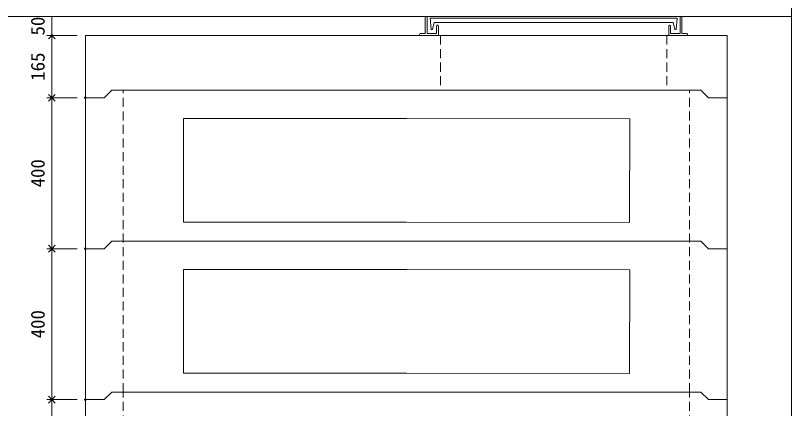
# Model space of a CAD drawing. Units: millimetres, scale not verified. Extents: x -6420 to 6420, y -3029 to 3030.
# Drawn here: x 4365 to 6420, y -659 to 383 of the extents above; entities that cross this region are included whole.
import ezdxf
from ezdxf.enums import TextEntityAlignment as Align

# ---------------------------------------------------------------- set-up
doc = ezdxf.new("R2010")
doc.units = ezdxf.units.MM
doc.header["$LTSCALE"] = 20
doc.header["$PDMODE"] = 32
doc.header["$PDSIZE"] = 4
doc.linetypes.add('DASHED1', pattern=[1.8, 1.2, -0.6])
doc.linetypes.add('USER2', pattern=[50.8, 31.75, -6.35, 6.35, -6.35])
doc.layers.add('0-1_Defpoints', color=7, linetype='Continuous')
for name, color, linetype, lineweight in [('0-2_waku', 7, 'Continuous', 18), ('0-3_gaikei', 7, 'Continuous', 18), ('0-4_kakure', 7, 'DASHED1', 5), ('0-5_sunpou', 7, 'Continuous', 5), ('0-A_futa', 3, 'Continuous', 18), ('0-B_GL', 4, 'Continuous', 18), ('1-2_uchigawa2', 6, 'USER2', 18)]:
    doc.layers.add(name, color=color, linetype=linetype, lineweight=lineweight)
doc.styles.add('ＭＳ ゴシック', font='')
doc.styles.get('ＭＳ ゴシック').set_extended_font_data('MS Gothic')

# ---------------------------------------------------------------- blocks, each defined once
blk = doc.blocks.new('_Open90')
at = {"layer": '0-5_sunpou'}
blk.add_line((0, 0), (-1, 0), dxfattribs=at)
blk.add_lwpolyline([(-0.5, 0.5), (0, 0), (-0.5, -0.5)], dxfattribs=at)
blk = doc.blocks.new('D57')
at = {"layer": '0-1_Defpoints'}
for p in [(7133.24, 2761.83), (7044.21, 2361.83), (7133.24, 2361.83)]:
    blk.add_point(p, dxfattribs=at)
at = {"layer": '0-5_sunpou'}
for p, q in [((7111.24, 2761.83), (7031.21, 2761.83)), ((7044.21, 2743.83), (7044.21, 2379.83)), ((7111.24, 2361.83), (7031.21, 2361.83))]:
    blk.add_line(p, q, dxfattribs=at)
at = {"layer": '0-5_sunpou', "xscale": 18, "yscale": 18}
for p, rotation in [((7044.21, 2761.83), 90), ((7044.21, 2361.83), 270)]:
    blk.add_blockref('_Open90', p, dxfattribs=dict(at, rotation=rotation))
at = {"layer": '0-5_sunpou', "style": 'ＭＳ ゴシック'}
blk.add_text('400', height=36.66, rotation=90, dxfattribs=at).set_placement((7036.21, 2524.33), align=Align.BOTTOM_LEFT)
blk = doc.blocks.new('D58')
at = {"layer": '0-1_Defpoints'}
for p in [(7133.24, 2361.83), (7044.21, 1961.83), (7133.24, 1961.83)]:
    blk.add_point(p, dxfattribs=at)
at = {"layer": '0-5_sunpou'}
for p, q in [((7111.24, 2361.83), (7031.21, 2361.83)), ((7044.21, 2343.83), (7044.21, 1979.83)), ((7111.24, 1961.83), (7031.21, 1961.83))]:
    blk.add_line(p, q, dxfattribs=at)
at = {"layer": '0-5_sunpou', "xscale": 18, "yscale": 18}
for p, rotation in [((7044.21, 2361.83), 90), ((7044.21, 1961.83), 270)]:
    blk.add_blockref('_Open90', p, dxfattribs=dict(at, rotation=rotation))
at = {"layer": '0-5_sunpou', "style": 'ＭＳ ゴシック'}
blk.add_text('400', height=36.66, rotation=90, dxfattribs=at).set_placement((7036.21, 2124.33), align=Align.BOTTOM_LEFT)
blk = doc.blocks.new('D50')
at = {"layer": '0-1_Defpoints'}
for p in [(7133.24, 1961.83), (7044.21, 1161.83), (7133.24, 1161.83)]:
    blk.add_point(p, dxfattribs=at)
at = {"layer": '0-5_sunpou'}
for p, q in [((7111.24, 1961.83), (7031.21, 1961.83)), ((7044.21, 1943.83), (7044.21, 1179.83)), ((7111.24, 1161.83), (7031.21, 1161.83))]:
    blk.add_line(p, q, dxfattribs=at)
at = {"layer": '0-5_sunpou', "xscale": 18, "yscale": 18}
for p, rotation in [((7044.21, 1961.83), 90), ((7044.21, 1161.83), 270)]:
    blk.add_blockref('_Open90', p, dxfattribs=dict(at, rotation=rotation))
at = {"layer": '0-5_sunpou', "style": 'ＭＳ ゴシック'}
blk.add_text('800', height=36.66, rotation=90, dxfattribs=at).set_placement((7036.21, 1524.33), align=Align.BOTTOM_LEFT)
blk = doc.blocks.new('_Open90_48')
at = {"layer": '0-5_sunpou'}
blk.add_line((0, 0), (-1, 0), dxfattribs=at)
blk.add_lwpolyline([(-0.5, 0.5), (0, 0), (-0.5, -0.5)], dxfattribs=at)
blk = doc.blocks.new('16 5')
at = {"layer": '0-5_sunpou'}
for p, q in [((75.03, 82.5), (-5, 82.5)), ((8, 64.5), (8, -64.5)), ((53.03, -82.5), (-5, -82.5))]:
    blk.add_line(p, q, dxfattribs=at)
at = {"layer": '0-5_sunpou', "xscale": 18, "yscale": 18}
for p, rotation in [((8, 82.5), 90), ((8, -82.5), 270)]:
    blk.add_blockref('_Open90_48', p, dxfattribs=dict(at, rotation=rotation))
at = {"layer": '0-5_sunpou', "style": 'ＭＳ ゴシック'}
blk.add_text('165', height=36.66, rotation=90, dxfattribs=at).set_placement((0, -37.5), align=Align.BOTTOM_LEFT)
blk = doc.blocks.new('5 0')
at = {"layer": '0-5_sunpou'}
for p, q in [((2.73, 37.5), (2.73, -12.5)), ((9.9, -12.5), (-10.27, -12.5))]:
    blk.add_line(p, q, dxfattribs=at)
blk.add_point((2.73, -12.5), dxfattribs=at)
at = {"layer": '0-5_sunpou', "style": 'ＭＳ ゴシック'}
blk.add_text('50', height=36.66, rotation=90, dxfattribs=at).set_placement((-5.27, -12.5), align=Align.BOTTOM_LEFT)

msp = doc.modelspace()

# ---------------------------------------------------------------- linework, layer by layer
at = {"layer": '0-2_waku'}
for p in [(6420, 3029.6), (6420, 3029.6), (6420, 2673.35)]:
    msp.add_line(p, (6420, -2670.4), dxfattribs=at)
msp.add_lwpolyline([(-1740, 3029.6), (6420, 3029.6), (6420, -2670.4)], dxfattribs=at)
at = {"layer": '0-3_gaikei'}
for p, q in [((4550, 314.6), (4550, 329.6)), ((4550, 329.6), (6250, 329.6)), ((4550, 329.6), (6250, 329.6)), ((4550, 329.6), (6250, 329.6)), ((4550, 329.6), (6250, 329.6)), ((4550, 314.6), (4550, 329.6)), ((4550, 329.6), (6250, 329.6)), ((4550, 329.6), (6250, 329.6)), ((4550, 329.6), (6250, 329.6)), ((4550, 329.6), (6250, 329.6)), ((4550, 314.6), (4550, 329.6)), ((4550, 329.6), (6250, 329.6)), ((4550, 329.6), (6250, 329.6)), ((4550, 329.6), (6250, 329.6)), ((5355, 329.6), (6225, 329.6)), ((6250, -635.4), (6250, 329.6)), ((4550, 314.6), (4550, -635.4)), ((4550, 164.6), (4600, 164.6)), ((4550, 164.6), (4600, 164.6)), ((4550, 164.6), (4600, 164.6)), ((4550, 164.6), (4600, 164.6)), ((4550, 164.6), (4600, 164.6)), ((4550, 164.6), (4600, 164.6)), ((4550, 164.6), (4600, 164.6)), ((4550, 164.6), (4600, 164.6)), ((4550, 164.6), (4600, 164.6)), ((4550, 164.6), (4600, 164.6)), ((4550, 164.6), (4600, 164.6)), ((4550, 164.6), (4600, 164.6)), ((4550, 164.6), (4600, 164.6)), ((4550, 164.6), (4600, 164.6)), ((4620, 184.6), (4600, 164.6)), ((4620, 184.6), (4600, 164.6)), ((4620, 184.6), (4600, 164.6)), ((4620, 184.6), (4600, 164.6)), ((4620, 184.6), (4600, 164.6)), ((4620, 184.6), (4600, 164.6)), ((4620, 184.6), (4600, 164.6)), ((4620, 184.6), (4600, 164.6)), ((4620, 184.6), (4600, 164.6)), ((4620, 184.6), (4600, 164.6)), ((4620, 184.6), (4600, 164.6)), ((4620, 184.6), (4600, 164.6)), ((4620, 184.6), (4600, 164.6)), ((4620, 184.6), (4600, 164.6)), ((4620, 184.6), (6180, 184.6)), ((4620, 184.6), (6180, 184.6)), ((4620, 184.6), (6180, 184.6)), ((4620, 184.6), (6180, 184.6)), ((4620, 184.6), (6180, 184.6)), ((4620, 184.6), (6180, 184.6)), ((4620, 184.6), (6180, 184.6)), ((4620, 184.6), (6180, 184.6)), ((4620, 184.6), (6180, 184.6)), ((4620, 184.6), (6180, 184.6)), ((4620, 184.6), (6180, 184.6)), ((4620, 184.6), (6180, 184.6)), ((4620, 184.6), (6180, 184.6)), ((4620, 184.6), (6180, 184.6)), ((6180, 184.6), (6200, 164.6)), ((6180, 184.6), (6200, 164.6)), ((6180, 184.6), (6200, 164.6)), ((6180, 184.6), (6200, 164.6)), ((6180, 184.6), (6200, 164.6)), ((6180, 184.6), (6200, 164.6)), ((6180, 184.6), (6200, 164.6)), ((6180, 184.6), (6200, 164.6)), ((6180, 184.6), (6200, 164.6)), ((6180, 184.6), (6200, 164.6)), ((6180, 184.6), (6200, 164.6)), ((6180, 184.6), (6200, 164.6)), ((6180, 184.6), (6200, 164.6)), ((6180, 184.6), (6200, 164.6)), ((6200, 164.6), (6250, 164.6)), ((6200, 164.6), (6250, 164.6)), ((6200, 164.6), (6250, 164.6)), ((6200, 164.6), (6250, 164.6)), ((6200, 164.6), (6250, 164.6)), ((6200, 164.6), (6250, 164.6)), ((6200, 164.6), (6250, 164.6)), ((6200, 164.6), (6250, 164.6)), ((6200, 164.6), (6250, 164.6)), ((6200, 164.6), (6250, 164.6)), ((6200, 164.6), (6250, 164.6)), ((6200, 164.6), (6250, 164.6)), ((6200, 164.6), (6250, 164.6)), ((6200, 164.6), (6250, 164.6)), ((4620, -215.4), (4600, -235.4)), ((4620, -215.4), (4600, -235.4)), ((4620, -215.4), (4600, -235.4)), ((4620, -215.4), (4600, -235.4)), ((4620, -215.4), (4600, -235.4)), ((4620, -215.4), (6180, -215.4)), ((4620, -215.4), (6180, -215.4)), ((4620, -215.4), (6180, -215.4)), ((4620, -215.4), (6180, -215.4)), ((4620, -215.4), (6180, -215.4)), ((6180, -215.4), (6200, -235.4)), ((6180, -215.4), (6200, -235.4)), ((6180, -215.4), (6200, -235.4)), ((6180, -215.4), (6200, -235.4)), ((6180, -215.4), (6200, -235.4)), ((4550, -235.4), (4600, -235.4)), ((4550, -235.4), (4600, -235.4)), ((4550, -235.4), (4600, -235.4)), ((4550, -235.4), (4600, -235.4)), ((4550, -235.4), (4600, -235.4)), ((6200, -235.4), (6250, -235.4)), ((6200, -235.4), (6250, -235.4)), ((6200, -235.4), (6250, -235.4)), ((6200, -235.4), (6250, -235.4)), ((6200, -235.4), (6250, -235.4)), ((4620, -615.4), (4600, -635.4)), ((4620, -615.4), (4600, -635.4)), ((4620, -615.4), (4600, -635.4)), ((4620, -615.4), (4600, -635.4)), ((4620, -615.4), (4600, -635.4)), ((4620, -615.4), (4600, -635.4)), ((4620, -615.4), (4600, -635.4)), ((4620, -615.4), (4600, -635.4)), ((4620, -615.4), (4600, -635.4)), ((4620, -615.4), (4600, -635.4)), ((4620, -615.4), (4600, -635.4)), ((4620, -615.4), (4600, -635.4)), ((4620, -615.4), (4600, -635.4)), ((4620, -615.4), (4600, -635.4)), ((4620, -615.4), (4600, -635.4)), ((4620, -615.4), (4600, -635.4)), ((4620, -615.4), (4600, -635.4)), ((4620, -615.4), (4600, -635.4)), ((4620, -615.4), (4600, -635.4)), ((4620, -615.4), (4600, -635.4)), ((4620, -615.4), (4600, -635.4)), ((4620, -615.4), (4600, -635.4)), ((4620, -615.4), (4600, -635.4)), ((4620, -615.4), (4600, -635.4)), ((4620, -615.4), (4600, -635.4)), ((4620, -615.4), (4600, -635.4)), ((4620, -615.4), (4600, -635.4)), ((4620, -615.4), (4600, -635.4)), ((4620, -615.4), (4600, -635.4)), ((4620, -615.4), (4600, -635.4)), ((4620, -615.4), (4600, -635.4)), ((4620, -615.4), (4600, -635.4)), ((4620, -615.4), (4600, -635.4)), ((4620, -615.4), (4600, -635.4)), ((4620, -615.4), (4600, -635.4)), ((4620, -615.4), (4600, -635.4)), ((4620, -615.4), (6180, -615.4)), ((4620, -615.4), (6180, -615.4)), ((4620, -615.4), (6180, -615.4)), ((4620, -615.4), (6180, -615.4)), ((4620, -615.4), (6180, -615.4)), ((4620, -615.4), (6180, -615.4)), ((4620, -615.4), (6180, -615.4)), ((4620, -615.4), (6180, -615.4)), ((4620, -615.4), (6180, -615.4)), ((4620, -615.4), (6180, -615.4)), ((4620, -615.4), (6180, -615.4)), ((4620, -615.4), (6180, -615.4)), ((4620, -615.4), (6180, -615.4)), ((4620, -615.4), (6180, -615.4)), ((4620, -615.4), (6180, -615.4)), ((4620, -615.4), (6180, -615.4)), ((4620, -615.4), (6180, -615.4)), ((4620, -615.4), (6180, -615.4)), ((4620, -615.4), (6180, -615.4)), ((4620, -615.4), (6180, -615.4)), ((4620, -615.4), (6180, -615.4)), ((4620, -615.4), (6180, -615.4)), ((4620, -615.4), (6180, -615.4)), ((4620, -615.4), (6180, -615.4)), ((4620, -615.4), (6180, -615.4)), ((4620, -615.4), (6180, -615.4)), ((4620, -615.4), (6180, -615.4)), ((4620, -615.4), (6180, -615.4)), ((4620, -615.4), (6180, -615.4)), ((4620, -615.4), (6180, -615.4)), ((4620, -615.4), (6180, -615.4)), ((4620, -615.4), (6180, -615.4)), ((4620, -615.4), (6180, -615.4)), ((4620, -615.4), (6180, -615.4)), ((4620, -615.4), (6180, -615.4)), ((4620, -615.4), (6180, -615.4)), ((6180, -615.4), (6200, -635.4)), ((6180, -615.4), (6200, -635.4)), ((6180, -615.4), (6200, -635.4)), ((6180, -615.4), (6200, -635.4)), ((6180, -615.4), (6200, -635.4)), ((6180, -615.4), (6200, -635.4)), ((6180, -615.4), (6200, -635.4)), ((6180, -615.4), (6200, -635.4)), ((6180, -615.4), (6200, -635.4)), ((6180, -615.4), (6200, -635.4)), ((6180, -615.4), (6200, -635.4)), ((6180, -615.4), (6200, -635.4)), ((6180, -615.4), (6200, -635.4)), ((6180, -615.4), (6200, -635.4)), ((6180, -615.4), (6200, -635.4)), ((6180, -615.4), (6200, -635.4)), ((6180, -615.4), (6200, -635.4)), ((6180, -615.4), (6200, -635.4)), ((6180, -615.4), (6200, -635.4)), ((6180, -615.4), (6200, -635.4)), ((6180, -615.4), (6200, -635.4)), ((6180, -615.4), (6200, -635.4)), ((6180, -615.4), (6200, -635.4)), ((6180, -615.4), (6200, -635.4)), ((6180, -615.4), (6200, -635.4)), ((6180, -615.4), (6200, -635.4)), ((6180, -615.4), (6200, -635.4)), ((6180, -615.4), (6200, -635.4)), ((6180, -615.4), (6200, -635.4)), ((6180, -615.4), (6200, -635.4)), ((6180, -615.4), (6200, -635.4)), ((6180, -615.4), (6200, -635.4)), ((6180, -615.4), (6200, -635.4)), ((6180, -615.4), (6200, -635.4)), ((6180, -615.4), (6200, -635.4)), ((6180, -615.4), (6200, -635.4)), ((4550, -635.4), (4600, -635.4)), ((4550, -635.4), (4600, -635.4)), ((4550, -635.4), (4600, -635.4)), ((4550, -635.4), (4600, -635.4)), ((4550, -635.4), (4600, -635.4)), ((4550, -635.4), (4600, -635.4)), ((4550, -635.4), (4600, -635.4)), ((4550, -635.4), (4600, -635.4)), ((4550, -635.4), (4600, -635.4)), ((4550, -635.4), (4600, -635.4)), ((4550, -635.4), (4600, -635.4)), ((4550, -635.4), (4600, -635.4)), ((4550, -635.4), (4600, -635.4)), ((4550, -635.4), (4600, -635.4)), ((4550, -635.4), (4600, -635.4)), ((4550, -635.4), (4600, -635.4)), ((4550, -635.4), (4600, -635.4)), ((4550, -635.4), (4600, -635.4)), ((4550, -635.4), (4600, -635.4)), ((4550, -635.4), (4600, -635.4)), ((4550, -635.4), (4600, -635.4)), ((4550, -635.4), (4600, -635.4)), ((4550, -635.4), (4600, -635.4)), ((4550, -635.4), (4550, -1535.4)), ((4550, -635.4), (4600, -635.4)), ((4550, -635.4), (4600, -635.4)), ((4550, -635.4), (4600, -635.4)), ((4550, -635.4), (4600, -635.4)), ((4550, -635.4), (4600, -635.4)), ((4550, -635.4), (4600, -635.4)), ((4550, -635.4), (4600, -635.4)), ((4550, -635.4), (4600, -635.4)), ((4550, -635.4), (4600, -635.4)), ((4550, -635.4), (4600, -635.4)), ((4550, -635.4), (4600, -635.4)), ((4550, -635.4), (4600, -635.4)), ((4550, -635.4), (4600, -635.4)), ((6200, -635.4), (6250, -635.4)), ((6200, -635.4), (6250, -635.4)), ((6200, -635.4), (6250, -635.4)), ((6200, -635.4), (6250, -635.4)), ((6200, -635.4), (6250, -635.4)), ((6200, -635.4), (6250, -635.4)), ((6200, -635.4), (6250, -635.4)), ((6200, -635.4), (6250, -635.4)), ((6200, -635.4), (6250, -635.4)), ((6200, -635.4), (6250, -635.4)), ((6200, -635.4), (6250, -635.4)), ((6200, -635.4), (6250, -635.4)), ((6200, -635.4), (6250, -635.4)), ((6200, -635.4), (6250, -635.4)), ((6200, -635.4), (6250, -635.4)), ((6200, -635.4), (6250, -635.4)), ((6200, -635.4), (6250, -635.4)), ((6200, -635.4), (6250, -635.4)), ((6200, -635.4), (6250, -635.4)), ((6200, -635.4), (6250, -635.4)), ((6200, -635.4), (6250, -635.4)), ((6200, -635.4), (6250, -635.4)), ((6200, -635.4), (6250, -635.4)), ((6200, -635.4), (6250, -635.4)), ((6200, -635.4), (6250, -635.4)), ((6200, -635.4), (6250, -635.4)), ((6200, -635.4), (6250, -635.4)), ((6200, -635.4), (6250, -635.4)), ((6200, -635.4), (6250, -635.4)), ((6200, -635.4), (6250, -635.4)), ((6200, -635.4), (6250, -635.4)), ((6200, -635.4), (6250, -635.4)), ((6200, -635.4), (6250, -635.4)), ((6200, -635.4), (6250, -635.4)), ((6200, -635.4), (6250, -635.4)), ((6200, -635.4), (6250, -635.4)), ((6250, -1535.4), (6250, -635.4))]:
    msp.add_line(p, q, dxfattribs=at)
msp.add_lwpolyline([(4550, 314.6), (4550, 329.6), (6250, 329.6)], dxfattribs=at)
at = {"layer": '0-4_kakure'}
for p, q in [((5490, 329.6), (5490, 184.6)), ((6090, 329.6), (6090, 184.6)), ((4650, -615.4), (4650, 184.6)), ((6150, -615.4), (6150, 184.6)), ((4650, -1385.4), (4650, -615.4)), ((6150, -1385.4), (6150, -615.4))]:
    msp.add_line(p, q, dxfattribs=at)
at = {"layer": '0-5_sunpou'}
msp.add_line((4529, 379.6), (4447.97, 379.6), dxfattribs=at)
at = {"layer": '0-A_futa'}
for p, q in [((5450, 377.6), (5450, 334.6)), ((5452, 379.6), (5455, 379.6)), ((5455, 379.6), (5455, 334.6)), ((5462.81, 375.1), (6117.14, 375.1)), ((5462.81, 375.1), (5465.3, 345.1)), ((6117.14, 375.1), (6114.89, 345.1)), ((6125, 379.6), (6128, 379.6)), ((6125, 379.6), (6125, 334.6)), ((6130, 377.6), (6130, 334.6)), ((5473.33, 364.1), (5469.01, 345.1)), ((5473.33, 364.1), (6106.67, 364.1)), ((5480, 354.6), (5480, 334.6)), ((5482, 356.6), (5483, 356.6)), ((5485, 354.6), (5485, 329.6)), ((6095, 354.6), (6095, 329.6)), ((6098, 356.6), (6097, 356.6)), ((6100, 354.6), (6100, 334.6)), ((6106.67, 364.1), (6110.99, 345.1)), ((5435, 332.6), (5435, 331.6)), ((5437, 334.6), (5450, 334.6)), ((5490, 329.6), (5437, 329.6)), ((5455, 334.6), (5480, 334.6)), ((5465.3, 345.1), (5469.01, 345.1)), ((6095, 329.6), (6143, 329.6)), ((6125, 334.6), (6100, 334.6)), ((6114.89, 345.1), (6110.99, 345.1)), ((6143, 334.6), (6130, 334.6)), ((6145, 332.6), (6145, 331.6))]:
    msp.add_line(p, q, dxfattribs=at)
for centre, start, end in [((5452, 377.6), 90, 180), ((6128, 377.6), 0, 90), ((5482, 354.6), 90, 180), ((5483, 354.6), 0, 90), ((6097, 354.6), 90, 180), ((6098, 354.6), 0, 90), ((5437, 332.6), 90, 180), ((5437, 331.6), 180, 270), ((6143, 332.6), 0, 90), ((6143, 331.6), 270, 0)]:
    msp.add_arc(centre, 2, start, end, dxfattribs=at)
at = {"layer": '0-B_GL'}
msp.add_line((-1740, 379.6), (6420, 379.6), dxfattribs=at)
at = {"layer": '1-2_uchigawa2'}
for p, q in [((4810, 109.6), (5400, 109.6)), ((4810, 109.6), (4810, -165.4)), ((5991.55, 108.73), (5401.55, 109.6)), ((5991.55, 108.73), (5991.15, -166.27)), ((4810, -165.4), (5400.53, -165.4)), ((5991.15, -166.27), (5400.61, -165.4)), ((4810, -290.4), (5400, -290.4)), ((4810, -290.4), (4810, -565.4)), ((5991.55, -291.27), (5401.55, -290.4)), ((5991.55, -291.27), (5991.15, -566.27)), ((4810, -565.4), (5400.53, -565.4)), ((5991.15, -566.27), (5400.61, -565.4))]:
    msp.add_line(p, q, dxfattribs=at)

# ---------------------------------------------------------------- block references
at = {"layer": '0-5_sunpou'}
for name, p in [('5 0', (4458.24, 342.1)), ('16 5', (4452.97, 247.1)), ('D57', (-2583.24, -2597.23)), ('D58', (-2583.24, -2597.23)), ('D50', (-2583.24, -2597.23))]:
    msp.add_blockref(name, p, dxfattribs=at)

doc.saveas('drawing.dxf')
